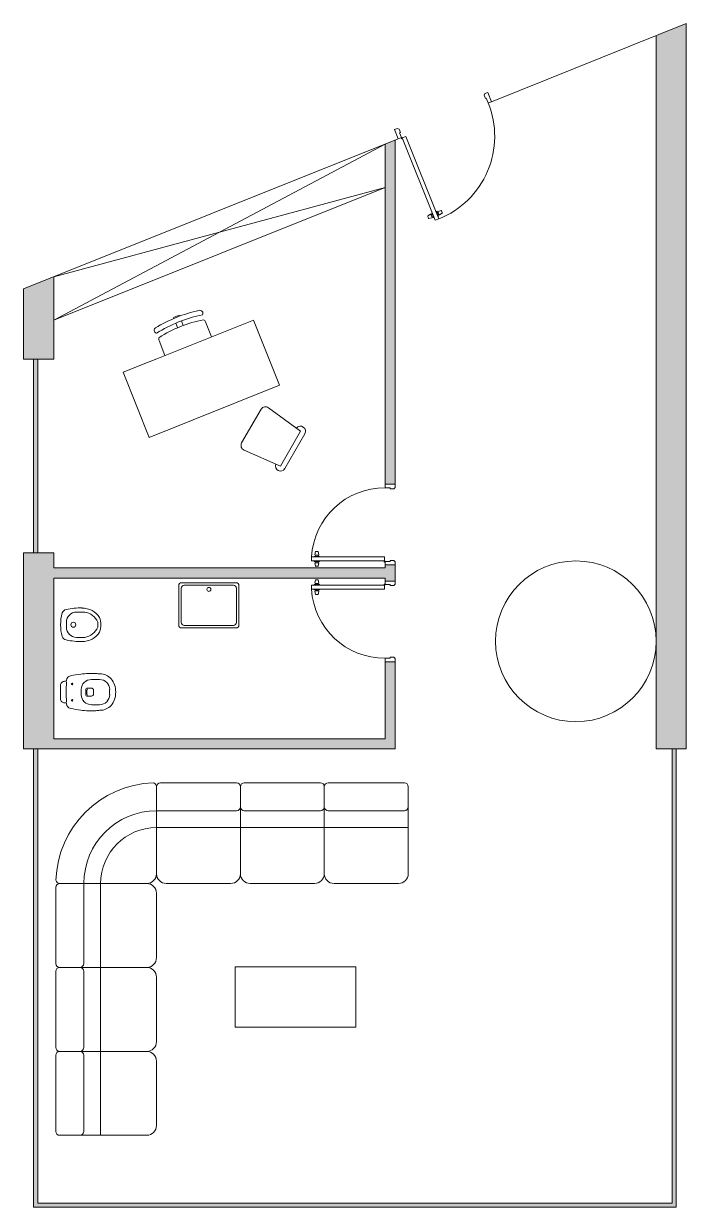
# Model space of a CAD drawing. Header units: millimetres. Extents: x -4829 to 17751, y -2575 to 15731.
# Drawn here: x -3101 to -2441, y 1593 to 2772 of the extents above; entities that cross this region are included whole.
import ezdxf

# ---------------------------------------------------------------- set-up
doc = ezdxf.new("R2010")
doc.units = ezdxf.units.MM
doc.layers.get('0').update_dxf_attribs({"lineweight": 20})
doc.layers.add('campitura', color=254, linetype='Continuous')
doc.layers.add('finestre', color=140, linetype='Continuous')

# ---------------------------------------------------------------- blocks, each defined once
blk = doc.blocks.new('SEDIA3')
blk.add_lwpolyline([(-0.206, 0.15, -0.946147), (-0.2, 0.25), (0.2, 0.25, -0.946147), (0.206, 0.15)], format="xyb")
blk.add_lwpolyline([(0.194, -0.25), (-0.194, -0.25, -0.447008), (-0.244, -0.194), (-0.2, 0.2), (0.2, 0.2), (0.244, -0.194, -0.447008)], format="xyb", close=True)

msp = doc.modelspace()

# ---------------------------------------------------------------- hatches: boundary and pattern name
at = {"layer": 'campitura'}
h = msp.add_hatch(color=256, dxfattribs=at)
h.dxf.hatch_style = 1
h.paths.add_polyline_path([(-2441.4, 2771.9), (-2471.4, 2759.9), (-2471.4, 2049.8), (-2441.4, 2049.8)])
h.paths.add_polyline_path([(-2731.4, 2655.9), (-2741.4, 2651.9), (-2741.4, 2313.2), (-2731.4, 2313.2)])
h.paths.add_polyline_path([(-2731.4, 2136.6), (-2741.4, 2136.6), (-2741.4, 2059.8), (-3071.4, 2059.8), (-3071.4, 2049.8), (-2731.4, 2049.8)])
h.paths.add_polyline_path([(-3101.4, 2437.9), (-3071.4, 2437.9), (-3071.4, 2519.9), (-3101.4, 2507.9)])
h.paths.add_polyline_path([(-3071.4, 2244.9), (-3101.4, 2244.9), (-3101.4, 2049.8), (-3071.4, 2049.8), (-3071.4, 2219.9), (-2741.4, 2219.9), (-2741.4, 2216.9), (-2731.4, 2216.9), (-2731.4, 2232.9), (-2741.4, 2232.9), (-2741.4, 2229.9), (-3071.4, 2229.9)])
at = {"layer": 'finestre'}
h = msp.add_hatch(color=256, dxfattribs=at)
h.dxf.hatch_style = 1
h.paths.add_polyline_path([(-3087.4, 2437.9), (-3091.4, 2437.9), (-3091.4, 2244.9), (-3087.4, 2244.9)])
h = msp.add_hatch(color=256, dxfattribs=at)
h.dxf.hatch_style = 1
h.paths.add_polyline_path([(-3091.4, 1593.3), (-2451.4, 1593.3), (-2451.4, 2049.8), (-2455.4, 2049.8), (-2455.4, 1597.3), (-3087.4, 1597.3), (-3087.4, 2049.8), (-3091.4, 2049.8)])

# ---------------------------------------------------------------- linework, layer by layer
for p, q in [((-2441.4, 2771.9), (-2635.4, 2694.2)), ((-2441.4, 2049.8), (-2441.4, 2771.9)), ((-2471.4, 2049.8), (-2471.4, 2759.9)), ((-2642.8, 2700.7), (-2642.1, 2702.3)), ((-2641.4, 2697.3), (-2642.8, 2700.7)), ((-2642.1, 2702.3), (-2639.2, 2703.5)), ((-2639.2, 2703.5), (-2635.4, 2694.2)), ((-2640.6, 2697.6), (-2641.4, 2697.3)), ((-2638.8, 2692.9), (-2640.6, 2697.6)), ((-2635.4, 2694.2), (-2638.7, 2692.9)), ((-2729, 2667.6), (-2732, 2666.4)), ((-2732, 2666.4), (-2728.3, 2657.1)), ((-2727.4, 2666.8), (-2729, 2667.6)), ((-2726, 2663.4), (-2727.4, 2666.8)), ((-2728.3, 2657.1), (-3101.4, 2507.9)), ((-3071.4, 2476.8), (-2741.4, 2651.9)), ((-2741.4, 2313.2), (-2741.4, 2651.9)), ((-2731.4, 2313.2), (-2731.4, 2655.9)), ((-2728.3, 2657.1), (-2725, 2658.4)), ((-2726.9, 2663.1), (-2726, 2663.4)), ((-2725, 2658.4), (-2726.9, 2663.1)), ((-2724.3, 2658.1), (-2720.6, 2659.6)), ((-2691.5, 2576.1), (-2724.3, 2658.1)), ((-2687.8, 2577.6), (-2720.6, 2659.6)), ((-3071.4, 2476.8), (-2741.4, 2608.8)), ((-3071.4, 2519.9), (-2741.4, 2608.8)), ((-2698.8, 2580.4), (-2696.1, 2582.1)), ((-2695.8, 2582), (-2694.5, 2578.8)), ((-2695.2, 2581.5), (-2695.6, 2581.3)), ((-2694.9, 2583.3), (-2694.5, 2583.5)), ((-2693, 2578.4), (-2694.9, 2583.3)), ((-2694.5, 2583.5), (-2692.5, 2578.6)), ((-2690.3, 2585.2), (-2690.7, 2585)), ((-2690.7, 2585), (-2688.7, 2580.1)), ((-2688.3, 2580.2), (-2690.3, 2585.2)), ((-2688.9, 2584), (-2688.5, 2584.2)), ((-2688.7, 2584.8), (-2687.4, 2581.6)), ((-2685.4, 2585.7), (-2688.6, 2585)), ((-2688.1, 2582.1), (-2687.7, 2582.2)), ((-2684.4, 2583.2), (-2687.2, 2581.5)), ((-2684.8, 2584.5), (-2685.2, 2585.6)), ((-2684.8, 2584.5), (-2684.4, 2583.4)), ((-2698.5, 2579), (-2698.9, 2580.1)), ((-2698.5, 2579), (-2698, 2578)), ((-2697.8, 2577.8), (-2694.7, 2578.5)), ((-2694.4, 2579.6), (-2694.8, 2579.4)), ((-2692.5, 2578.6), (-2693, 2578.4)), ((-2693, 2578.4), (-2692.7, 2578.5)), ((-2691.5, 2576.1), (-2687.8, 2577.6)), ((-2688.7, 2580.1), (-2688.3, 2580.2)), ((-2688.3, 2580.2), (-2688.5, 2580.2)), ((-3071.4, 2519.9), (-3071.4, 2437.9)), ((-3101.4, 2507.9), (-3101.4, 2437.9)), ((-3101.4, 2507.9), (-3101.4, 2437.9)), ((-3101.4, 2437.9), (-3071.4, 2437.9)), ((-3091.4, 2437.9), (-3091.4, 2244.9)), ((-3087.4, 2437.9), (-3087.4, 2244.9)), ((-2731.4, 2313.2), (-2741.4, 2313.2)), ((-2741.4, 2313.2), (-2741.4, 2309.6)), ((-2731.4, 2310), (-2731.4, 2313.2)), ((-2741.4, 2309.6), (-2736.3, 2309.6)), ((-2736.3, 2309.6), (-2736.3, 2308.7)), ((-2736.3, 2308.7), (-2732.6, 2308.7)), ((-2732.6, 2308.7), (-2731.4, 2310)), ((-3101.4, 2244.9), (-3101.4, 2049.8)), ((-3071.4, 2244.9), (-3101.4, 2244.9)), ((-3071.4, 2244.9), (-3071.4, 2229.9)), ((-3071.4, 2229.9), (-3071.4, 2244.9)), ((-2814.6, 2237), (-2814.6, 2240.9)), ((-2814.6, 2240.9), (-2741.9, 2240.9)), ((-2811.9, 2241.4), (-2806.6, 2241.4)), ((-2811.9, 2241.4), (-2811.9, 2241.2)), ((-2811.9, 2241), (-2811.9, 2241.4)), ((-2806.6, 2241), (-2811.9, 2241)), ((-2810.6, 2246.2), (-2811.2, 2243)), ((-2807.6, 2242.8), (-2811, 2242.8)), ((-2809.3, 2246.3), (-2810.5, 2246.3)), ((-2810.3, 2242.3), (-2810.3, 2242.8)), ((-2809.3, 2246.3), (-2808.1, 2246.3)), ((-2808.2, 2242.3), (-2808.2, 2242.8)), ((-2807.9, 2246.2), (-2807.4, 2243)), ((-2806.6, 2241.4), (-2806.6, 2241)), ((-2741.9, 2237), (-2741.9, 2240.9)), ((-3071.4, 2229.9), (-2741.4, 2229.9)), ((-2814.6, 2237), (-2741.9, 2237)), ((-2806.6, 2236.9), (-2811.9, 2236.9)), ((-2811.9, 2236.9), (-2811.9, 2236.4)), ((-2811.9, 2236.4), (-2811.9, 2236.7)), ((-2811.9, 2236.4), (-2806.6, 2236.4)), ((-2810.6, 2231.7), (-2811.2, 2234.9)), ((-2807.6, 2235.1), (-2811, 2235.1)), ((-2809.3, 2231.6), (-2810.5, 2231.6)), ((-2810.3, 2235.6), (-2810.3, 2235.1)), ((-2809.3, 2231.6), (-2808.1, 2231.6)), ((-2808.2, 2235.6), (-2808.2, 2235.1)), ((-2807.9, 2231.7), (-2807.4, 2234.9)), ((-2806.6, 2236.4), (-2806.6, 2236.9)), ((-2741.4, 2232.9), (-2741.4, 2236.4)), ((-2741.4, 2236.4), (-2736.3, 2236.4)), ((-2741.4, 2229.9), (-2741.4, 2232.9)), ((-2731.4, 2232.9), (-2741.4, 2232.9)), ((-2736.3, 2236.4), (-2736.3, 2237.3)), ((-2736.3, 2237.3), (-2732.6, 2237.3)), ((-2732.6, 2237.3), (-2731.4, 2236.1)), ((-2731.4, 2236.1), (-2731.4, 2232.9)), ((-2731.4, 2216.9), (-2731.4, 2232.9)), ((-3071.4, 2219.9), (-3071.4, 2059.8)), ((-3071.4, 2219.9), (-2741.4, 2219.9)), ((-2810.6, 2218.1), (-2811.2, 2214.9)), ((-2809.3, 2218.2), (-2810.5, 2218.2)), ((-2809.3, 2218.2), (-2808.1, 2218.2)), ((-2807.9, 2218.1), (-2807.4, 2214.9)), ((-2741.4, 2216.9), (-2741.4, 2219.9)), ((-2741.4, 2216.9), (-2741.4, 2213.3)), ((-2731.4, 2216.9), (-2741.4, 2216.9)), ((-2731.4, 2213.7), (-2731.4, 2216.9)), ((-2814.6, 2212.8), (-2814.6, 2208.9)), ((-2814.6, 2212.8), (-2741.9, 2212.8)), ((-2814.6, 2208.9), (-2741.9, 2208.9)), ((-2811.9, 2212.9), (-2811.9, 2213.3)), ((-2811.9, 2213.3), (-2811.9, 2213.1)), ((-2811.9, 2213.3), (-2806.6, 2213.3)), ((-2806.6, 2212.9), (-2811.9, 2212.9)), ((-2811.9, 2208.8), (-2811.9, 2208.3)), ((-2806.6, 2208.8), (-2811.9, 2208.8)), ((-2811.9, 2208.3), (-2811.9, 2208.6)), ((-2811.9, 2208.3), (-2806.6, 2208.3)), ((-2810.6, 2203.6), (-2811.2, 2206.8)), ((-2807.6, 2214.6), (-2811, 2214.6)), ((-2807.6, 2207), (-2811, 2207)), ((-2810.3, 2214.2), (-2810.3, 2214.6)), ((-2810.3, 2207.5), (-2810.3, 2207)), ((-2808.2, 2214.2), (-2808.2, 2214.6)), ((-2808.2, 2207.5), (-2808.2, 2207)), ((-2807.9, 2203.6), (-2807.4, 2206.8)), ((-2806.6, 2213.3), (-2806.6, 2212.9)), ((-2806.6, 2208.3), (-2806.6, 2208.8)), ((-2741.9, 2212.8), (-2741.9, 2208.9)), ((-2741.4, 2213.3), (-2736.3, 2213.3)), ((-2736.3, 2213.3), (-2736.3, 2212.4)), ((-2736.3, 2212.4), (-2732.6, 2212.4)), ((-2732.6, 2212.4), (-2731.4, 2213.7)), ((-2809.3, 2203.5), (-2810.5, 2203.5)), ((-2809.3, 2203.5), (-2808.1, 2203.5)), ((-3048.7, 2186), (-3040.6, 2186)), ((-3058.7, 2175.9), (-3058.7, 2170.9)), ((-3027.5, 2175.9), (-3027.5, 2170.9)), ((-3048.7, 2160.8), (-3040.6, 2160.8)), ((-2741.4, 2136.6), (-2741.4, 2140.2)), ((-2741.4, 2140.2), (-2736.3, 2140.2)), ((-2741.4, 2059.8), (-2741.4, 2136.6)), ((-2731.4, 2136.6), (-2741.4, 2136.6)), ((-2736.3, 2141), (-2732.6, 2141)), ((-2736.3, 2140.2), (-2736.3, 2141)), ((-2732.6, 2141), (-2731.4, 2139.8)), ((-2731.4, 2139.8), (-2731.4, 2136.6)), ((-2731.4, 2049.8), (-2731.4, 2136.6)), ((-3038.3, 2110.3), (-3033.8, 2110.3)), ((-3038.3, 2110.3), (-3033.8, 2110.3)), ((-3033.9, 2118.9), (-3025.8, 2118.9)), ((-3044, 2108.8), (-3044, 2103.8)), ((-3039.3, 2109.3), (-3039.3, 2103.3)), ((-3039.3, 2109.3), (-3039.3, 2103.3)), ((-3038.3, 2108.3), (-3038.3, 2104.3)), ((-3038.3, 2102.3), (-3033.8, 2102.3)), ((-3038.3, 2102.3), (-3033.8, 2102.3)), ((-3031.7, 2108.3), (-3031.7, 2106.3)), ((-3031.7, 2104.3), (-3031.7, 2106.3)), ((-3015.8, 2108.8), (-3015.8, 2103.8)), ((-3033.9, 2093.7), (-3025.8, 2093.7)), ((-2741.4, 2059.8), (-3071.4, 2059.8)), ((-3101.4, 2049.8), (-3071.4, 2049.8)), ((-2731.4, 2049.8), (-3071.4, 2049.8)), ((-2441.4, 2049.8), (-2471.4, 2049.8)), ((-2455.4, 2049.8), (-2455.4, 1597.3)), ((-2451.4, 2049.8), (-2451.4, 1593.3)), ((-2889.4, 2016), (-2965.1, 2016)), ((-2881.6, 2016), (-2805.8, 2016)), ((-2798, 2016), (-2722.2, 2016)), ((-2969, 2012.1), (-2969, 1925.5)), ((-2885.5, 1992.1), (-2885.5, 2012.1)), ((-2801.9, 2012.1), (-2801.9, 1992.1)), ((-2718.3, 2012.1), (-2718.3, 1992.1)), ((-2885.5, 1992.1), (-2885.5, 1925.5)), ((-2801.9, 1992.1), (-2801.9, 1925.5)), ((-2718.3, 1992.1), (-2718.3, 1925.5)), ((-2969, 1988.2), (-2889.4, 1988.2)), ((-2881.6, 1988.2), (-2805.8, 1988.2)), ((-2798, 1988.2), (-2722.2, 1988.2)), ((-2969, 1971.4), (-2718.3, 1971.4)), ((-3069.3, 1836.1), (-3069.3, 1911.8)), ((-3065.4, 1915.7), (-2978.8, 1915.7)), ((-3041.5, 1836.1), (-3041.5, 1915.7)), ((-2959.3, 1915.7), (-2895.2, 1915.7)), ((-2875.7, 1915.7), (-2811.7, 1915.7)), ((-2792.2, 1915.7), (-2728.1, 1915.7)), ((-2969, 1841.9), (-2969, 1906)), ((-3069.3, 1752.5), (-3069.3, 1828.3)), ((-3065.4, 1832.2), (-3045.4, 1832.2)), ((-3045.4, 1832.2), (-2978.8, 1832.2)), ((-3041.5, 1752.5), (-3041.5, 1828.3)), ((-2969, 1758.3), (-2969, 1822.4)), ((-3069.3, 1744.7), (-3069.3, 1668.9)), ((-3045.4, 1748.6), (-3065.4, 1748.6)), ((-3045.4, 1748.6), (-2978.8, 1748.6)), ((-3041.5, 1668.9), (-3041.5, 1744.7)), ((-2969, 1674.8), (-2969, 1738.8)), ((-3065.4, 1665), (-3045.4, 1665)), ((-3045.4, 1665), (-2978.8, 1665))]:
    msp.add_line(p, q)
msp.add_lwpolyline([(-2968.7, 2438.3), (-2976.3, 2435.2), (-3002.4, 2424.8), (-2976.4, 2359.8), (-2846.4, 2411.8), (-2872.4, 2476.8)], close=True)
for points in [[(-2951.7, 2478.5), (-2952, 2479.4)], [(-2946.1, 2480.7), (-2946.5, 2481.6)], [(-2942.4, 2471.4), (-2944.2, 2476.1)], [(-2948, 2469.2), (-2949.8, 2473.8)], [(-3091.4, 2049.8), (-3091.4, 1593.3), (-2451.4, 1593.3)], [(-3087.4, 2049.8), (-3087.4, 1597.3), (-2455.4, 1597.3)], [(-3024.8, 1665), (-3024.8, 1915.7)], [(-2770.6, 1832.8), (-2770.6, 1772.8), (-2890.6, 1772.8), (-2890.6, 1832.8), (-2770.6, 1832.8)]]:
    msp.add_lwpolyline(points)
for points in [[(-2914.2, 2460.1), (-2920.1, 2474.9, 0.198912), (-2922.2, 2477.1)], [(-2966.5, 2459.4, 0.198912), (-2966.5, 2456.4), (-2960.6, 2441.5)]]:
    msp.add_lwpolyline(points, format="xyb")
for points in [[(-2943.9, 2215.2), (-2889.9, 2215.2, -0.414214), (-2886.9, 2212.2), (-2886.9, 2173.2, -0.414214), (-2889.9, 2170.2), (-2943.9, 2170.2, -0.414214), (-2946.9, 2173.2), (-2946.9, 2212.2, -0.414214)], [(-2941.4, 2212.7), (-2892.4, 2212.7, -0.414214), (-2889.4, 2209.7), (-2889.4, 2175.7, -0.414214), (-2892.4, 2172.7), (-2941.4, 2172.7, -0.414214), (-2944.4, 2175.7), (-2944.4, 2209.7, -0.414214)], [(-3064.6, 2099.5), (-3064.6, 2113.1, -0.414214), (-3060.6, 2117.1), (-3058.6, 2117.1), (-3058.6, 2118.1, -0.370925), (-3054.7, 2122.5, -0.029083), (-3044.5, 2124.3, -0.042203), (-3029.5, 2124.8, -0.025293), (-3025.4, 2124.4, -0.129271), (-3019.2, 2123.1, -0.11011), (-3014.1, 2119.5, -0.08956), (-3010.9, 2113.6, -0.081181), (-3009.7, 2106.3, -0.081181), (-3010.9, 2099, -0.08956), (-3014.1, 2093.1, -0.11011), (-3019.2, 2089.5, -0.129271), (-3025.4, 2088.2, -0.025293), (-3029.5, 2087.8, -0.042203), (-3044.5, 2088.3, -0.029083), (-3054.7, 2090.1, -0.370925), (-3058.6, 2094.5), (-3058.6, 2095.5), (-3060.6, 2095.5, -0.414214)]]:
    msp.add_lwpolyline(points, format="xyb", close=True)
for centre, radius in [((-2724.8, 2657.9), 0.555), ((-2741.9, 2236.4), 0.555), ((-2551.4, 2156.9), 80), ((-2916.9, 2208.6), 2), ((-2741.9, 2213.3), 0.555), ((-3051.9, 2173.4), 2.5), ((-3053.1, 2114.4), 0.756), ((-3053.1, 2098.2), 0.756)]:
    msp.add_circle(centre, radius)
for centre, radius, start, end in [((-2720.5, 2659.6), 88.3, 291.7041, 22.2027), ((-2696, 2581.9), 0.178, 21.8014, 121.5272), ((-2696, 2581.9), 0.178, 21.8014, 121.5272), ((-2695.5, 2582.3), 0.893, 291.8014, 21.8014), ((-2689.2, 2584.8), 0.893, 201.8014, 291.8014), ((-2688.6, 2584.9), 0.178, 102.0756, 201.8014), ((-2688.6, 2584.9), 0.178, 102.0756, 201.8014), ((-2687.8, 2581.2), 0.893, 111.8014, 201.8014), ((-2687.3, 2581.7), 0.178, 201.8014, 301.5272), ((-2685.4, 2585.6), 0.178, 21.8014, 102.0756), ((-2685.4, 2585.6), 0.178, 21.8014, 102.0756), ((-2684.5, 2583.4), 0.178, 301.5272, 21.8014), ((-2684.5, 2583.4), 0.178, 301.5272, 21.8014), ((-2698.8, 2580.2), 0.178, 121.5272, 201.8014), ((-2698.8, 2580.2), 0.178, 121.5272, 201.8014), ((-2697.9, 2578), 0.178, 201.8014, 282.0756), ((-2697.9, 2578), 0.178, 201.8014, 282.0756), ((-2694.7, 2578.7), 0.178, 282.0756, 21.8014), ((-2694.1, 2578.7), 0.893, 21.8014, 111.8014), ((-2896.2, 2347.9), 141.8, 102.46, 121.4281), ((-2896.2, 2347.9), 136.8, 101.387, 122.2158), ((-2896.2, 2347.9), 131.8, 101.387, 122.2158), ((-2896.2, 2347.9), 142.8, 110.5978, 113.005), ((-2925.8, 2483.5), 3.01, 329.9048, 109.0558), ((-2968.3, 2466.6), 3.01, 114.5471, 253.698), ((-2742.1, 2237), 72.6, 89.3802, 176.9413), ((-2811, 2242.9), 0.178, 170.2742, 270), ((-2811.2, 2242.3), 0.893, 270, 0), ((-2810.5, 2246.1), 0.178, 90, 170.2742), ((-2810.5, 2246.1), 0.178, 90, 170.2742), ((-2807.3, 2242.3), 0.893, 180, 270), ((-2808.1, 2246.1), 0.178, 9.7258, 90), ((-2808.1, 2246.1), 0.178, 9.7258, 90), ((-2807.6, 2242.9), 0.178, 270, 9.7258), ((-2807.6, 2242.9), 0.178, 270, 9.7258), ((-2811.2, 2235.6), 0.893, 0, 90), ((-2811, 2234.9), 0.178, 90, 189.7258), ((-2810.5, 2231.7), 0.178, 189.7258, 270), ((-2810.5, 2231.7), 0.178, 189.7258, 270), ((-2807.3, 2235.6), 0.893, 90, 180), ((-2808.1, 2231.7), 0.178, 270, 350.2742), ((-2808.1, 2231.7), 0.178, 270, 350.2742), ((-2807.6, 2234.9), 0.178, 350.2742, 90), ((-2807.6, 2234.9), 0.178, 350.2742, 90), ((-2810.5, 2218), 0.178, 90, 170.2742), ((-2810.5, 2218), 0.178, 90, 170.2742), ((-2808.1, 2218), 0.178, 9.7258, 90), ((-2808.1, 2218), 0.178, 9.7258, 90), ((-2742.1, 2212.7), 72.6, 183.0587, 270.6198), ((-2811, 2214.8), 0.178, 170.2742, 270), ((-2811.2, 2214.2), 0.893, 270, 360), ((-2811.2, 2207.5), 0.893, 360, 90), ((-2811, 2206.8), 0.178, 90, 189.7258), ((-2807.3, 2214.2), 0.893, 180, 270), ((-2807.3, 2207.5), 0.893, 90, 180), ((-2807.6, 2214.8), 0.178, 270, 9.7258), ((-2807.6, 2214.8), 0.178, 270, 9.7258), ((-2807.6, 2206.8), 0.178, 350.2742, 90), ((-2807.6, 2206.8), 0.178, 350.2742, 90), ((-2810.5, 2203.6), 0.178, 189.7258, 270), ((-2810.5, 2203.6), 0.178, 189.7258, 270), ((-2808.1, 2203.6), 0.178, 270, 350.2742), ((-2808.1, 2203.6), 0.178, 270, 350.2742), ((-3018, 2173.4), 46.6, 165.3309, 194.6691), ((-3057.6, 2182.7), 6.06, 104.6866, 155.6482), ((-3044.9, 2123.6), 66.5, 88.5721, 102.3405), ((-3048.7, 2175.9), 10.1, 90, 180), ((-3043.1, 2169.1), 20.9, 33.4814, 90.4716), ((-3043.6, 2168.6), 17.7, 24.5032, 80.108), ((-3047.4, 2173.4), 22.9, 359.9997, 18.5643), ((-3048.7, 2170.9), 10.1, 180, 270), ((-3043.6, 2178.2), 17.7, 279.892, 335.4968), ((-3047.4, 2173.4), 22.9, 341.4357, 0.0003), ((-3057.6, 2164.1), 6.06, 204.3518, 255.3134), ((-3044.9, 2223.2), 66.5, 257.6595, 271.4279), ((-3043.1, 2177.6), 20.9, 269.5284, 326.5186), ((-2963.7, 2106.3), 95.4, 174.1181, 185.8819), ((-3033.9, 2108.8), 10.1, 90, 180), ((-3038.3, 2109.3), 1.01, 90, 180), ((-3038.3, 2109.3), 1.01, 90, 180), ((-3033.8, 2108.3), 2.02, 0, 90), ((-3025.8, 2108.8), 10.1, 0, 90), ((-3033.9, 2103.8), 10.1, 180, 270), ((-3038.3, 2103.3), 1.01, 180, 270), ((-3038.3, 2103.3), 1.01, 180, 270), ((-3037.3, 2108.3), 1.01, 90, 180), ((-3037.3, 2104.3), 1.01, 180, 270), ((-3033.8, 2104.3), 2.02, 270, 0), ((-3025.8, 2103.8), 10.1, 270, 0), ((-2969, 1915.7), 100.3, 91.8625, 178.1375), ((-2972.9, 2012.1), 3.9, 0, 80.5452), ((-2965.1, 2012.1), 3.9, 90, 180), ((-2889.4, 2012.1), 3.9, 0, 90), ((-2881.6, 2012.1), 3.9, 90, 180), ((-2805.8, 2012.1), 3.9, 0, 90), ((-2798, 2012.1), 3.9, 90, 180), ((-2722.2, 2012.1), 3.9, 0, 90), ((-2889.4, 1992.1), 3.9, 270, 0), ((-2881.6, 1992.1), 3.9, 180, 270), ((-2805.8, 1992.1), 3.9, 270, 0), ((-2798, 1992.1), 3.9, 180, 270), ((-2722.2, 1992.1), 3.9, 270, 0), ((-2969, 1915.7), 72.4, 90, 180), ((-2969, 1915.7), 55.7, 90, 180), ((-2978.8, 1925.5), 9.75, 270, 0), ((-2959.3, 1925.5), 9.75, 180, 270), ((-2895.2, 1925.5), 9.75, 270, 0), ((-2875.7, 1925.5), 9.75, 180, 270), ((-2811.7, 1925.5), 9.75, 270, 0), ((-2792.2, 1925.5), 9.75, 180, 270), ((-2728.1, 1925.5), 9.75, 270, 0), ((-3065.4, 1919.6), 3.9, 189.4548, 270), ((-3065.4, 1911.8), 3.9, 90, 180), ((-2978.8, 1906), 9.75, 0, 90), ((-2978.8, 1841.9), 9.75, 270, 0), ((-3065.4, 1836.1), 3.9, 180, 270), ((-3065.4, 1828.3), 3.9, 90, 180), ((-3045.4, 1836.1), 3.9, 270, 0), ((-3045.4, 1828.3), 3.9, 0, 90), ((-2978.8, 1822.4), 9.75, 0, 90), ((-2978.8, 1758.3), 9.75, 270, 0), ((-3065.4, 1752.5), 3.9, 180, 270), ((-3065.4, 1744.7), 3.9, 90, 180), ((-3045.4, 1752.5), 3.9, 270, 0), ((-3045.4, 1744.7), 3.9, 0, 90), ((-2978.8, 1738.8), 9.75, 0, 90), ((-2978.8, 1674.8), 9.75, 270, 0), ((-3065.4, 1668.9), 3.9, 180, 270), ((-3045.4, 1668.9), 3.9, 270, 0)]:
    msp.add_arc(centre, radius, start, end)

# ---------------------------------------------------------------- block references
at = {"xscale": -99.9956947928189, "yscale": 99.99569479281891, "zscale": 99.99569479281891, "rotation": 240.0482232788919}
msp.add_blockref('SEDIA3', (-2852.9, 2358.7), dxfattribs=at)

doc.saveas('drawing.dxf')
